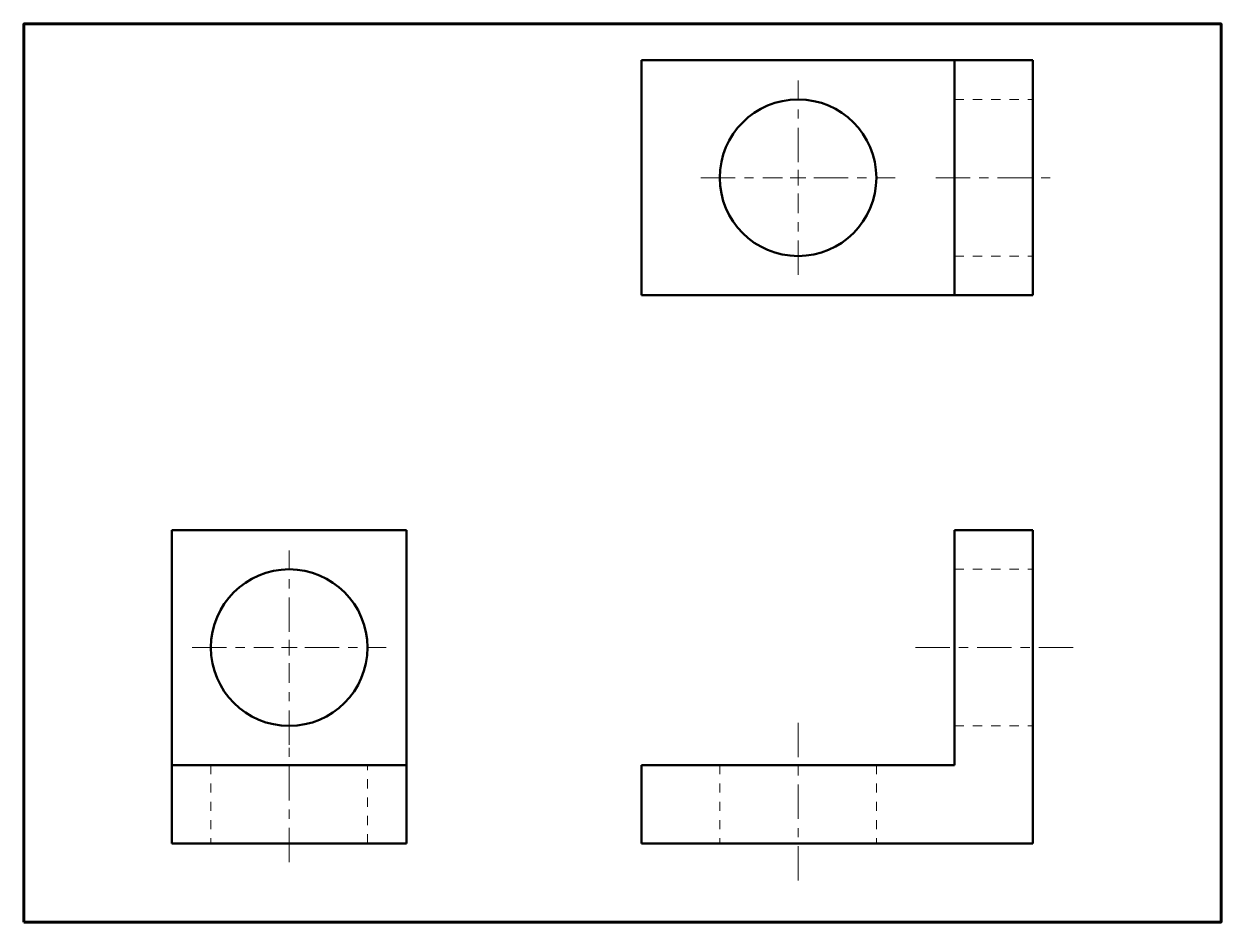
# Paper-space layout 'Page 1' of a CAD drawing. Header units: inches. Extents: x 0.5 to 10.5, y 0.5 to 8.
# The model-space entities are those that its viewports show. They can reach past a viewport. Long polylines and large blocks are cut down to what shows.
import ezdxf

# ---------------------------------------------------------------- set-up
doc = ezdxf.new("R2010")
doc.units = ezdxf.units.IN
doc.header["$LTSCALE"] = 0.5
doc.header["$MEASUREMENT"] = 0
doc.linetypes.add('CENTER2', pattern=[1.125, 0.75, -0.125, 0.125, -0.125])
doc.linetypes.add('HIDDEN2', pattern=[0.1875, 0.125, -0.0625])
for name, color, linetype, lineweight in [('center lines', 6, 'CENTER2', 18), ('hidden lines', 1, 'HIDDEN2', 18), ('title block', 7, 'Continuous', 60)]:
    doc.layers.add(name, color=color, linetype=linetype, lineweight=lineweight)
doc.layers.add('object lines', color=7, linetype='Continuous', lineweight=50, true_color=0xc2c200)
doc.layers.add('viewport', color=5, linetype='Continuous', lineweight=40, plot=False)
doc.layers.get('viewport').off()

# ---------------------------------------------------------------- blocks, each defined once
blk = doc.blocks.new('*U0')
at = {"layer": 'center lines', "color": 0, "linetype": 'CENTER2', "transparency": 16777216}
for p, q in [((0, 0.1), (0, 0.62)), ((-0.62, 0), (-0.1, 0)), ((0.1, 0), (0.62, 0)), ((0, -0.62), (0, -0.1))]:
    blk.add_line(p, q, dxfattribs=at)
at = {"layer": 'center lines', "color": 0, "linetype": 'Continuous', "transparency": 16777216}
for p, q in [((-0.05, 0), (0.05, 0)), ((0, -0.05), (0, 0.05))]:
    blk.add_line(p, q, dxfattribs=at)
blk = doc.blocks.new('*U1')
at = {"layer": 'center lines', "color": 0, "linetype": 'CENTER2', "transparency": 16777216}
blk.add_line((0, -0.37), (0, 0.37), dxfattribs=at)
blk = doc.blocks.new('*U2')
at = {"layer": 'center lines', "color": 0, "linetype": 'CENTER2', "transparency": 16777216}
for p, q in [((0, 0.1), (0, 0.62)), ((-0.62, 0), (-0.1, 0)), ((0.1, 0), (0.62, 0)), ((0, -0.62), (0, -0.1))]:
    blk.add_line(p, q, dxfattribs=at)
at = {"layer": 'center lines', "color": 0, "linetype": 'Continuous', "transparency": 16777216}
for p, q in [((-0.05, 0), (0.05, 0)), ((0, -0.05), (0, 0.05))]:
    blk.add_line(p, q, dxfattribs=at)
blk = doc.blocks.new('*U3')
at = {"layer": 'center lines', "color": 0, "linetype": 'CENTER2', "transparency": 16777216}
blk.add_line((-0.37, 0), (0.37, 0), dxfattribs=at)
blk = doc.blocks.new('*U4')
at = {"layer": 'center lines', "color": 0, "linetype": 'CENTER2', "transparency": 16777216}
blk.add_line((0.5076, 0), (-0.5, 0), dxfattribs=at)
blk = doc.blocks.new('*U5')
at = {"layer": 'center lines', "color": 0, "linetype": 'CENTER2', "transparency": 16777216}
blk.add_line((0, 0.5204), (0, -0.5204), dxfattribs=at)

msp = doc.modelspace()

# ---------------------------------------------------------------- linework, layer by layer
at = {"layer": 'hidden lines'}
for p, q in [((7.5, 8), (8, 8)), ((7.5, 7), (8, 7)), ((7.5, 5), (8, 5)), ((7.5, 4), (8, 4)), ((2.75, 3.75), (2.75, 3.25)), ((3.75, 3.25), (3.75, 3.75)), ((6, 3.75), (6, 3.25)), ((7, 3.75), (7, 3.25))]:
    msp.add_line(p, q, dxfattribs=at)
at = {"layer": 'object lines'}
for p, q in [((5.5, 6.75), (5.5, 8.25)), ((5.5, 8.25), (7.5, 8.25)), ((7.5, 6.75), (7.5, 8.25)), ((7.5, 8.25), (8, 8.25)), ((8, 8.25), (8, 6.75)), ((7.5, 6.75), (5.5, 6.75)), ((8, 6.75), (7.5, 6.75)), ((2.5, 3.75), (2.5, 5.25)), ((2.5, 5.25), (4, 5.25)), ((4, 5.25), (4, 3.75)), ((8, 5.25), (7.5, 5.25)), ((7.5, 5.25), (7.5, 3.75)), ((8, 3.25), (8, 5.25)), ((2.5, 3.75), (2.5, 3.25)), ((4, 3.75), (2.5, 3.75)), ((4, 3.25), (4, 3.75)), ((7.5, 3.75), (5.5, 3.75)), ((5.5, 3.75), (5.5, 3.25)), ((2.5, 3.25), (4, 3.25)), ((5.5, 3.25), (8, 3.25))]:
    msp.add_line(p, q, dxfattribs=at)
for centre in [(6.5, 7.5), (3.25, 4.5)]:
    msp.add_circle(centre, 0.5, dxfattribs=at)

# ---------------------------------------------------------------- block references
at = {"layer": 'center lines', "linetype": 'CENTER2'}
for name, p in [('*U2', (6.5, 7.5)), ('*U3', (7.75, 7.5)), ('*U0', (3.25, 4.5)), ('*U4', (7.75, 4.5)), ('*U5', (6.5, 3.5)), ('*U1', (3.25, 3.5))]:
    msp.add_blockref(name, p, dxfattribs=at)

psp = doc.layouts.new('Page 1')

# ---------------------------------------------------------------- linework, layer by layer
at = {"layer": 'title block'}
psp.add_lwpolyline([(0.5, 0.5), (10.5, 0.5), (10.5, 8), (0.5, 8)], close=True, dxfattribs=at)

# ---------------------------------------------------------------- viewports
at = {"layer": 'viewport'}
psp.add_viewport(center=(5.5, 4.25), size=(9.5, 7), view_center_point=(5.3788, 5.6148), view_height=5.351857, dxfattribs=at)

doc.saveas('drawing.dxf')
